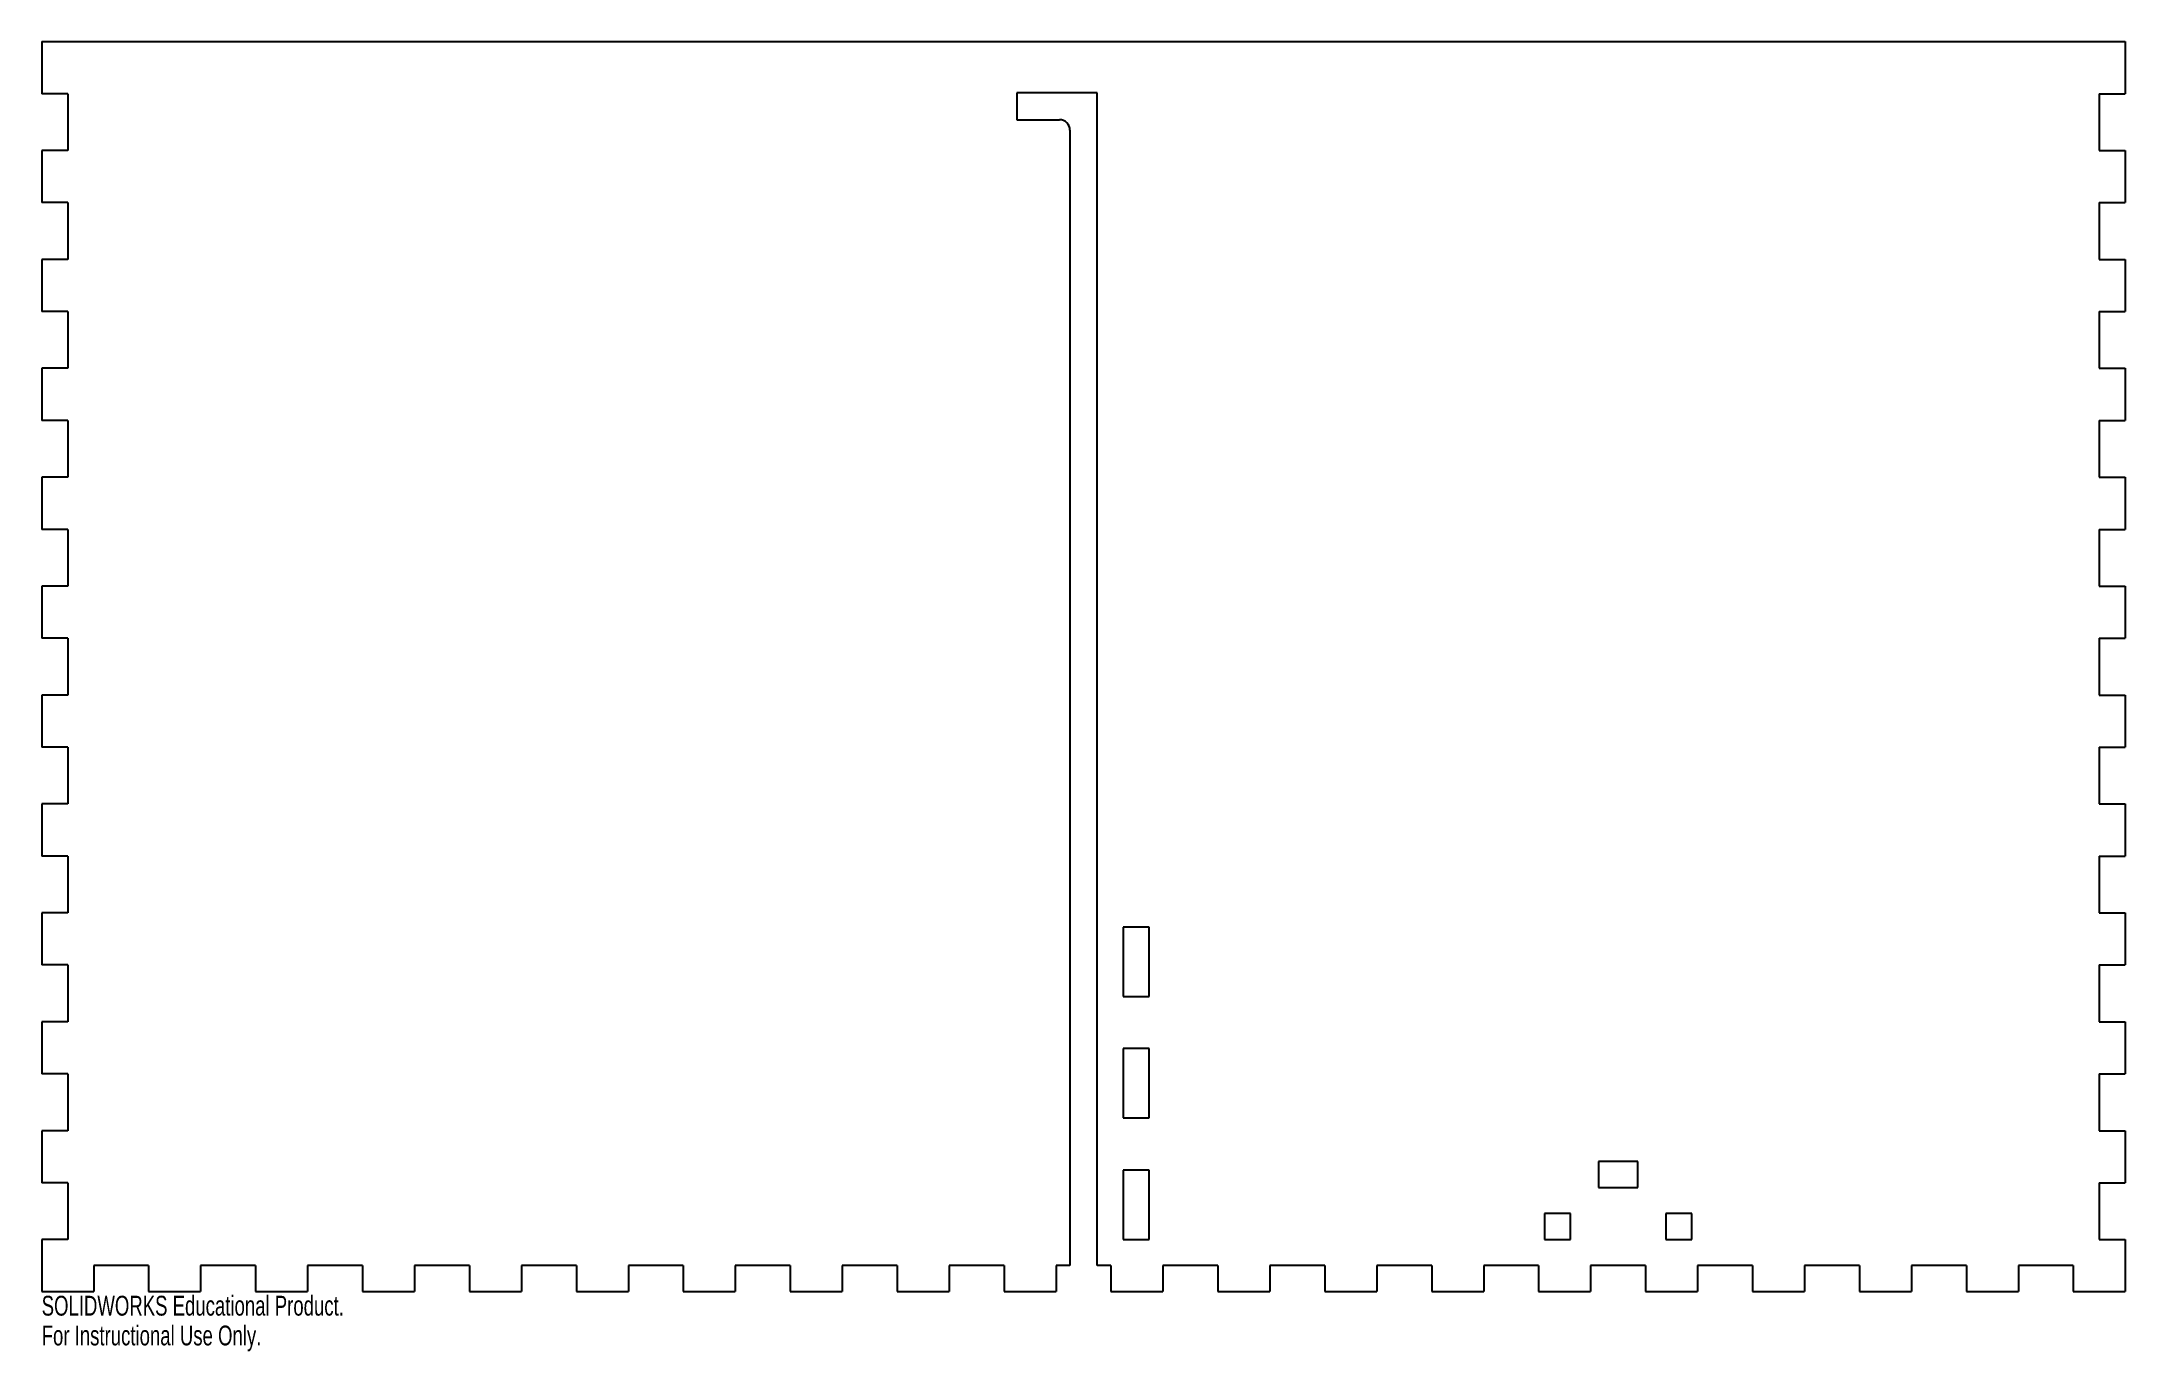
# Model space of a CAD drawing. Header units: inches. Extents: x -10 to 10, y -0.6 to 12.
import ezdxf

# ---------------------------------------------------------------- set-up
doc = ezdxf.new("R2010")
doc.units = ezdxf.units.IN
doc.header["$MEASUREMENT"] = 0
doc.styles.add('SLDTEXTSTYLE0', font='TXT', dxfattribs={"width": 0.7})

msp = doc.modelspace()

# ---------------------------------------------------------------- linework, layer by layer
at = {"color": 7, "linetype": 'Continuous', "lineweight": 25}
for p, q in [((-10, 12), (10, 12)), ((-10, 12), (-10, 11.5)), ((10, 12), (10, 11.5)), ((-9.75, 11.5), (-10, 11.5)), ((-9.75, 11.5), (-9.75, 10.955)), ((0.13, 11.51), (-0.64, 11.51)), ((-0.64, 11.51), (-0.64, 11.25)), ((0.13, 0.25), (0.13, 11.51)), ((9.75, 11.5), (10, 11.5)), ((9.75, 11.5), (9.75, 10.955)), ((-0.64, 11.25), (-0.23, 11.25)), ((-0.13, 11.15), (-0.13, 0.25)), ((-9.75, 10.955), (-10, 10.955)), ((-10, 10.955), (-10, 10.455)), ((9.75, 10.955), (10, 10.955)), ((10, 10.955), (10, 10.455)), ((-9.75, 10.455), (-10, 10.455)), ((-9.75, 10.455), (-9.75, 9.909)), ((9.75, 10.455), (10, 10.455)), ((9.75, 10.455), (9.75, 9.909)), ((-9.75, 9.909), (-10, 9.909)), ((-10, 9.909), (-10, 9.409)), ((9.75, 9.909), (10, 9.909)), ((10, 9.909), (10, 9.409)), ((-9.75, 9.409), (-10, 9.409)), ((-9.75, 9.409), (-9.75, 8.864)), ((9.75, 9.409), (10, 9.409)), ((9.75, 9.409), (9.75, 8.864)), ((-9.75, 8.864), (-10, 8.864)), ((-10, 8.864), (-10, 8.364)), ((9.75, 8.864), (10, 8.864)), ((10, 8.864), (10, 8.364)), ((-9.75, 8.364), (-10, 8.364)), ((-9.75, 8.364), (-9.75, 7.818)), ((9.75, 8.364), (10, 8.364)), ((9.75, 8.364), (9.75, 7.818)), ((-9.75, 7.818), (-10, 7.818)), ((-10, 7.818), (-10, 7.318)), ((9.75, 7.818), (10, 7.818)), ((10, 7.818), (10, 7.318)), ((-9.75, 7.318), (-10, 7.318)), ((-9.75, 7.318), (-9.75, 6.773)), ((9.75, 7.318), (10, 7.318)), ((9.75, 7.318), (9.75, 6.773)), ((-9.75, 6.773), (-10, 6.773)), ((-10, 6.773), (-10, 6.273)), ((9.75, 6.773), (10, 6.773)), ((10, 6.773), (10, 6.273)), ((-9.75, 6.273), (-10, 6.273)), ((-9.75, 6.273), (-9.75, 5.727)), ((9.75, 6.273), (10, 6.273)), ((9.75, 6.273), (9.75, 5.727)), ((-9.75, 5.727), (-10, 5.727)), ((-10, 5.727), (-10, 5.227)), ((9.75, 5.727), (10, 5.727)), ((10, 5.727), (10, 5.227)), ((-9.75, 5.227), (-10, 5.227)), ((-9.75, 5.227), (-9.75, 4.682)), ((9.75, 5.227), (10, 5.227)), ((9.75, 5.227), (9.75, 4.682)), ((-9.75, 4.682), (-10, 4.682)), ((-10, 4.682), (-10, 4.182)), ((9.75, 4.682), (10, 4.682)), ((10, 4.682), (10, 4.182)), ((-9.75, 4.182), (-10, 4.182)), ((-9.75, 4.182), (-9.75, 3.636)), ((9.75, 4.182), (10, 4.182)), ((9.75, 4.182), (9.75, 3.636)), ((-9.75, 3.636), (-10, 3.636)), ((-10, 3.636), (-10, 3.136)), ((9.75, 3.636), (10, 3.636)), ((10, 3.636), (10, 3.136)), ((0.63, 3.5), (0.38, 3.5)), ((0.38, 3.5), (0.38, 2.833)), ((0.63, 2.833), (0.63, 3.5)), ((-9.75, 3.136), (-10, 3.136)), ((-9.75, 3.136), (-9.75, 2.591)), ((9.75, 3.136), (10, 3.136)), ((9.75, 3.136), (9.75, 2.591)), ((0.38, 2.833), (0.63, 2.833)), ((-9.75, 2.591), (-10, 2.591)), ((-10, 2.591), (-10, 2.091)), ((9.75, 2.591), (10, 2.591)), ((10, 2.591), (10, 2.091)), ((0.63, 2.333), (0.38, 2.333)), ((0.38, 2.333), (0.38, 1.667)), ((0.63, 1.667), (0.63, 2.333)), ((-9.75, 2.091), (-10, 2.091)), ((-9.75, 2.091), (-9.75, 1.545)), ((9.75, 2.091), (10, 2.091)), ((9.75, 2.091), (9.75, 1.545)), ((0.38, 1.667), (0.63, 1.667)), ((-9.75, 1.545), (-10, 1.545)), ((-10, 1.545), (-10, 1.045)), ((9.75, 1.545), (10, 1.545)), ((10, 1.545), (10, 1.045)), ((5.322, 1.25), (4.942, 1.25)), ((4.942, 1.25), (4.942, 1)), ((5.322, 1), (5.322, 1.25)), ((-9.75, 1.045), (-10, 1.045)), ((-9.75, 1.045), (-9.75, 0.5)), ((0.63, 1.167), (0.38, 1.167)), ((0.38, 1.167), (0.38, 0.5)), ((0.63, 0.5), (0.63, 1.167)), ((4.942, 1), (5.322, 1)), ((9.75, 1.045), (10, 1.045)), ((9.75, 1.045), (9.75, 0.5)), ((4.674, 0.75), (4.424, 0.75)), ((4.424, 0.75), (4.424, 0.5)), ((4.674, 0.5), (4.674, 0.75)), ((5.839, 0.75), (5.589, 0.75)), ((5.589, 0.75), (5.589, 0.5)), ((5.839, 0.5), (5.839, 0.75)), ((-9.75, 0.5), (-10, 0.5)), ((-10, 0.5), (-10, 0)), ((0.38, 0.5), (0.63, 0.5)), ((4.424, 0.5), (4.674, 0.5)), ((5.589, 0.5), (5.839, 0.5)), ((9.75, 0.5), (10, 0.5)), ((10, 0.5), (10, 0)), ((-8.974, 0.25), (-9.5, 0.25)), ((-9.5, 0.25), (-9.5, 0)), ((-8.974, 0.25), (-8.974, 0)), ((-7.947, 0.25), (-8.474, 0.25)), ((-8.474, 0.25), (-8.474, 0)), ((-7.947, 0.25), (-7.947, 0)), ((-6.921, 0.25), (-7.447, 0.25)), ((-7.447, 0.25), (-7.447, 0)), ((-6.921, 0.25), (-6.921, 0)), ((-5.895, 0.25), (-6.421, 0.25)), ((-6.421, 0.25), (-6.421, 0)), ((-5.895, 0.25), (-5.895, 0)), ((-4.868, 0.25), (-5.395, 0.25)), ((-5.395, 0.25), (-5.395, 0)), ((-4.868, 0.25), (-4.868, 0)), ((-3.842, 0.25), (-4.368, 0.25)), ((-4.368, 0.25), (-4.368, 0)), ((-3.842, 0.25), (-3.842, 0)), ((-2.816, 0.25), (-3.342, 0.25)), ((-3.342, 0.25), (-3.342, 0)), ((-2.816, 0.25), (-2.816, 0)), ((-1.789, 0.25), (-2.316, 0.25)), ((-2.316, 0.25), (-2.316, 0)), ((-1.789, 0.25), (-1.789, 0)), ((-0.763, 0.25), (-1.289, 0.25)), ((-1.289, 0.25), (-1.289, 0)), ((-0.763, 0.25), (-0.763, 0)), ((-0.13, 0.25), (-0.263, 0.25)), ((-0.263, 0.25), (-0.263, 0)), ((0.263, 0.25), (0.13, 0.25)), ((0.263, 0.25), (0.263, 0)), ((1.289, 0.25), (0.763, 0.25)), ((0.763, 0.25), (0.763, 0)), ((1.289, 0.25), (1.289, 0)), ((2.316, 0.25), (1.789, 0.25)), ((1.789, 0.25), (1.789, 0)), ((2.316, 0.25), (2.316, 0)), ((3.342, 0.25), (2.816, 0.25)), ((2.816, 0.25), (2.816, 0)), ((3.342, 0.25), (3.342, 0)), ((4.368, 0.25), (3.842, 0.25)), ((3.842, 0.25), (3.842, 0)), ((4.368, 0.25), (4.368, 0)), ((5.395, 0.25), (4.868, 0.25)), ((4.868, 0.25), (4.868, 0)), ((5.395, 0.25), (5.395, 0)), ((6.421, 0.25), (5.895, 0.25)), ((5.895, 0.25), (5.895, 0)), ((6.421, 0.25), (6.421, 0)), ((7.447, 0.25), (6.921, 0.25)), ((6.921, 0.25), (6.921, 0)), ((7.447, 0.25), (7.447, 0)), ((8.474, 0.25), (7.947, 0.25)), ((7.947, 0.25), (7.947, 0)), ((8.474, 0.25), (8.474, 0)), ((9.5, 0.25), (8.974, 0.25)), ((8.974, 0.25), (8.974, 0)), ((9.5, 0.25), (9.5, 0)), ((-10, 0), (-9.5, 0)), ((-8.974, 0), (-8.474, 0)), ((-7.947, 0), (-7.447, 0)), ((-6.921, 0), (-6.421, 0)), ((-5.895, 0), (-5.395, 0)), ((-4.868, 0), (-4.368, 0)), ((-3.842, 0), (-3.342, 0)), ((-2.816, 0), (-2.316, 0)), ((-1.789, 0), (-1.289, 0)), ((-0.763, 0), (-0.263, 0)), ((0.263, 0), (0.763, 0)), ((1.289, 0), (1.789, 0)), ((2.316, 0), (2.816, 0)), ((3.342, 0), (3.842, 0)), ((4.368, 0), (4.868, 0)), ((5.395, 0), (5.895, 0)), ((6.421, 0), (6.921, 0)), ((7.447, 0), (7.947, 0)), ((8.474, 0), (8.974, 0)), ((9.5, 0), (10, 0))]:
    msp.add_line(p, q, dxfattribs=at)
msp.add_arc((-0.23, 11.15), 0.1, 0, 90, dxfattribs=at)

# ---------------------------------------------------------------- texts
at = {"color": 7, "linetype": 'Continuous', "char_height": 0.1903, "attachment_point": 1, "style": 'SLDTEXTSTYLE0'}
for s, insert in [('SOLIDWORKS Educational Product.', (-10, -0.04)), ('For Instructional Use Only.', (-10, -0.326))]:
    msp.add_mtext(s, dxfattribs=dict(at, insert=insert))

doc.saveas('drawing.dxf')
